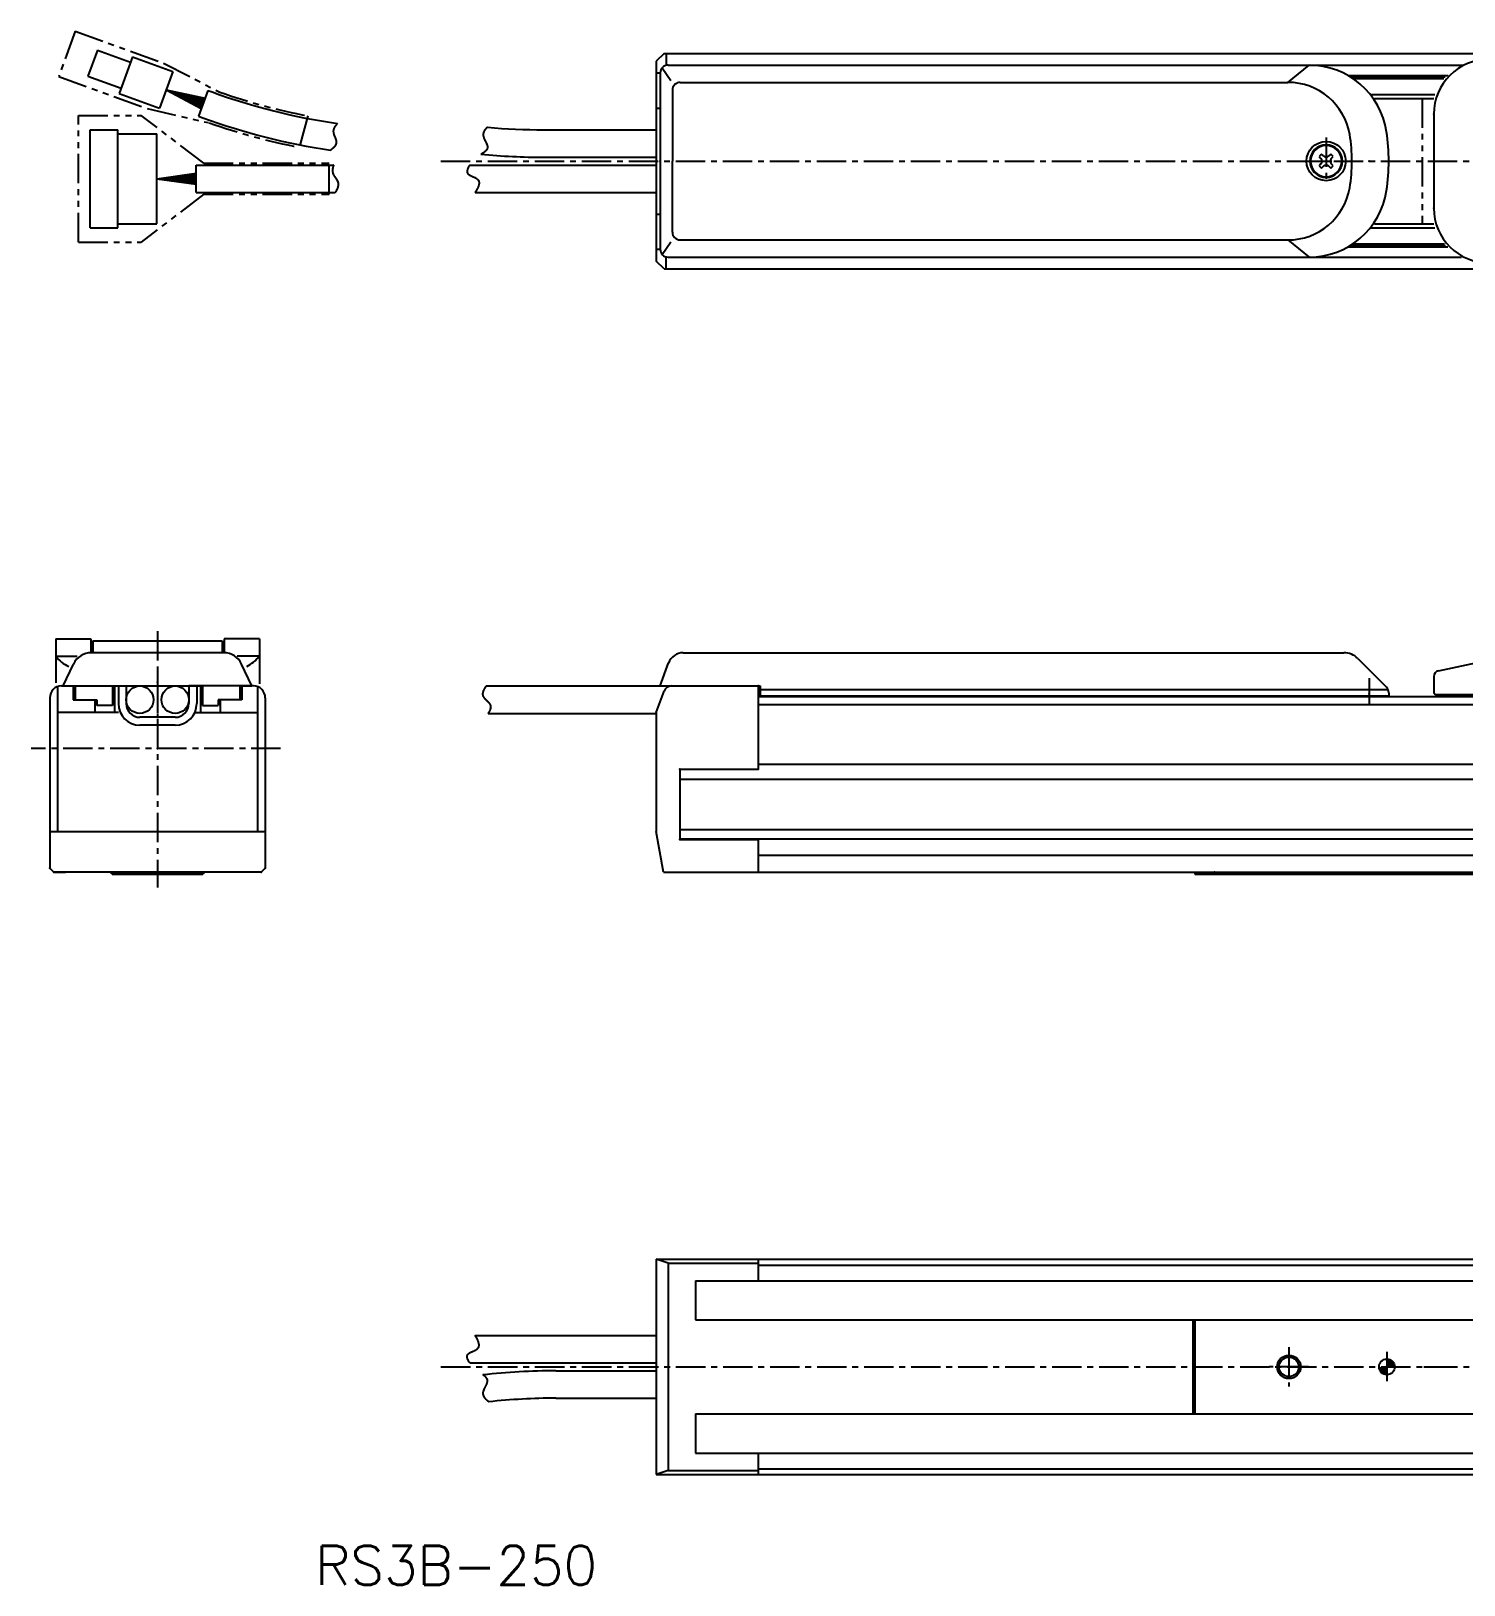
# Model space of a CAD drawing. Extents: x -761 to -40, y 98 to 495.
# Drawn here: x -760.6 to -394.8, y 98.3 to 495 of the extents above; entities that cross this region are included whole.
import ezdxf

# ---------------------------------------------------------------- set-up
doc = ezdxf.new("R2010")
doc.units = 0
for name, pattern in [('CENTER', [12, 7.5, -1.5, 1.5, -1.5]), ('CONTINOUS', [0]), ('PHANTOM', [15, 7.5, -1.5, 1.5, -1.5, 1.5, -1.5])]:
    doc.linetypes.add(name, pattern=pattern)
doc.layers.get('0').update_dxf_attribs({"linetype": 'CONTINUOUS'})
doc.layers.add('CENTER', color=1, linetype='CENTER')
doc.styles.get("Standard").update_dxf_attribs({"font": 'txt', "bigfont": 'EXTFONT'})

# ---------------------------------------------------------------- blocks, each defined once
blk = doc.blocks.new('*X9')
at = {"color": 0, "linetype": 'CONTINOUS'}
for p, q in [((-414.52, 155.57), (-414.16, 155.93)), ((-414.52, 155.13), (-413.81, 155.83)), ((-414.52, 154.68), (-413.51, 155.69)), ((-414.52, 154.23), (-413.25, 155.5)), ((-414.34, 153.96), (-413.02, 155.28)), ((-413.89, 153.96), (-412.83, 155.03)), ((-413.45, 153.96), (-412.67, 154.73)), ((-416.49, 153.6), (-416.13, 153.96)), ((-416.39, 153.25), (-415.68, 153.96)), ((-416.24, 152.95), (-415.23, 153.96)), ((-416.06, 152.69), (-414.79, 153.96)), ((-415.84, 152.46), (-414.52, 153.78)), ((-415.58, 152.27), (-414.52, 153.34)), ((-415.29, 152.12), (-414.52, 152.89)), ((-414.95, 152.01), (-414.52, 152.44)), ((-414.55, 151.96), (-414.52, 151.99)), ((-413, 153.96), (-412.57, 154.39)), ((-412.55, 153.96), (-412.52, 153.99))]:
    blk.add_line(p, q, dxfattribs=at)

msp = doc.modelspace()

# ---------------------------------------------------------------- linework, layer by layer
at = {"color": 3, "linetype": 'PHANTOM'}
for p, q in [((-749.37, 494.99), (-753.58, 483.41)), ((-749.37, 494.99), (-726.82, 486.78)), ((-726.82, 486.78), (-712.47, 479.43)), ((-753.58, 483.41), (-731.03, 475.21)), ((-405.52, 477.79), (-405.52, 445.79)), ((-748.52, 441.13), (-748.52, 473.45)), ((-748.52, 473.45), (-732.52, 473.45)), ((-716.52, 461.25), (-732.52, 473.45)), ((-731.03, 475.21), (-715.31, 471.61)), ((-689.99, 473.34), (-692.17, 465.31)), ((-716.52, 461.25), (-684.52, 461.25)), ((-684.52, 453.33), (-684.52, 461.25)), ((-716.52, 453.33), (-732.52, 441.13)), ((-716.52, 453.33), (-684.52, 453.33)), ((-748.52, 441.13), (-732.52, 441.13))]:
    msp.add_line(p, q, dxfattribs=at)
at = {"color": 7, "linetype": 'CONTINOUS'}
for p, q in [((-743.7, 490.1), (-746.1, 483.52)), ((-743.7, 490.1), (-735.25, 487.02)), ((-734.73, 488.43), (-738.15, 479.03)), ((-734.73, 488.43), (-724.4, 484.67)), ((-599.02, 489.29), (-601.02, 487.29)), ((-599.02, 489.29), (-578.02, 489.29)), ((-598.54, 489.29), (-598.54, 486.49)), ((-581.02, 489.29), (-58.02, 489.29)), ((-724.4, 484.67), (-727.82, 475.27)), ((-601.02, 487.29), (-601.02, 436.29)), ((-601.02, 484.29), (-600.06, 484.29)), ((-600.02, 484.29), (-600.02, 439.29)), ((-599.53, 485.59), (-597.29, 482.37)), ((-598.02, 486.29), (-434.36, 486.29)), ((-593.02, 486.29), (-395.16, 486.29)), ((-439.77, 481.9), (-434.36, 486.29)), ((-746.1, 483.52), (-737.64, 480.44)), ((-594.92, 481.9), (-439.77, 481.9)), ((-424.41, 483.69), (-398.84, 483.69)), ((-423.75, 483.29), (-399.62, 483.29)), ((-423.09, 482.88), (-399.96, 482.88)), ((-738.15, 479.03), (-727.82, 475.27)), ((-726.11, 479.97), (-716.35, 477.54)), ((-726.11, 479.97), (-716.71, 476.55)), ((-726.11, 479.97), (-716.47, 477.21)), ((-726.11, 479.97), (-716.59, 476.88)), ((-726.11, 479.97), (-716.23, 477.87)), ((-726.11, 479.97), (-717.19, 475.23)), ((-726.11, 479.97), (-716.83, 476.22)), ((-726.11, 479.97), (-717.07, 475.56)), ((-726.11, 479.97), (-716.95, 475.89)), ((-726.11, 479.97), (-716.71, 476.55)), ((-715.51, 479.84), (-717.91, 473.26)), ((-715.51, 479.84), (-714.41, 479.44)), ((-596.92, 479.9), (-596.92, 461.79)), ((-418.47, 478.79), (-402.3, 478.79)), ((-417.64, 477.79), (-402.52, 477.79)), ((-717.91, 473.26), (-716.81, 472.86)), ((-601.02, 475.29), (-600.16, 475.29)), ((-402.52, 473.79), (-402.52, 449.79)), ((-745.52, 469.79), (-738.52, 469.79)), ((-745.52, 444.79), (-745.52, 469.79)), ((-738.52, 444.79), (-738.52, 469.79)), ((-738.52, 468.79), (-728.52, 468.79)), ((-728.52, 445.79), (-728.52, 468.75)), ((-629.69, 469.79), (-601.02, 469.79)), ((-718.52, 460.79), (-683.4, 460.79)), ((-718.52, 453.79), (-718.52, 460.79)), ((-648.63, 460.79), (-601.02, 460.79)), ((-629.69, 462.79), (-601.02, 462.79)), ((-596.92, 443.67), (-596.92, 461.79)), ((-728.52, 457.29), (-718.52, 458.69)), ((-728.52, 457.29), (-718.52, 458.34)), ((-728.52, 457.29), (-718.52, 457.99)), ((-728.52, 457.29), (-718.52, 457.64)), ((-728.52, 457.29), (-718.52, 456.94)), ((-728.52, 457.29), (-718.52, 456.59)), ((-728.52, 457.29), (-718.52, 456.24)), ((-728.52, 457.29), (-718.52, 455.88)), ((-728.52, 457.29), (-718.52, 457.29)), ((-728.52, 457.29), (-718.52, 457.29)), ((-718.52, 453.79), (-682.98, 453.79)), ((-647.28, 453.79), (-601.02, 453.79)), ((-601.02, 448.29), (-600.16, 448.29)), ((-745.52, 444.79), (-738.52, 444.79)), ((-738.52, 445.79), (-728.52, 445.79)), ((-418.84, 444.79), (-402.3, 444.79)), ((-417.67, 445.79), (-402.52, 445.79)), ((-599.53, 437.98), (-597.29, 441.2)), ((-594.92, 441.67), (-439.77, 441.67)), ((-439.77, 441.67), (-434.36, 437.29)), ((-422.95, 440.69), (-399.84, 440.69)), ((-601.02, 439.29), (-600.06, 439.29)), ((-598.54, 434.29), (-598.54, 437.09)), ((-598.02, 437.29), (-434.36, 437.29)), ((-593.02, 437.29), (-395.5, 437.29)), ((-424.49, 439.88), (-398.95, 439.88)), ((-423.53, 440.29), (-399.51, 440.29)), ((-599.02, 434.29), (-601.02, 436.29)), ((-599.02, 434.29), (-578.02, 434.29)), ((-581.02, 434.29), (-58.02, 434.29)), ((-754.35, 339.79), (-754.35, 328.56)), ((-754.35, 339.79), (-745.35, 339.79)), ((-745.35, 339.79), (-745.35, 336.44)), ((-744.85, 339.33), (-744.85, 336.43)), ((-744.85, 339.33), (-711.85, 339.33)), ((-711.85, 339.33), (-711.85, 336.51)), ((-702.35, 339.79), (-711.35, 339.79)), ((-711.35, 339.79), (-711.35, 336.52)), ((-702.35, 339.79), (-702.35, 328.3)), ((-754.35, 335.37), (-748.88, 335.37)), ((-754.35, 335.37), (-754.35, 328.73)), ((-752.43, 327.79), (-749.81, 333.4)), ((-711.42, 336.29), (-745.28, 336.29)), ((-702.35, 335.37), (-708.06, 335.37)), ((-704.27, 327.79), (-706.89, 333.4)), ((-702.35, 335.37), (-702.35, 328.48)), ((-600.02, 327.79), (-597.88, 333.66)), ((-594.12, 336.29), (-425.49, 336.29)), ((-421.95, 334.82), (-414.6, 327.47)), ((-401.33, 331.69), (-384.02, 335.37)), ((-402.52, 330.22), (-402.52, 326.13)), ((-753.85, 327.62), (-753.85, 290.63)), ((-752.85, 327.79), (-736.35, 327.79)), ((-752.43, 327.79), (-749.35, 327.79)), ((-749.85, 327.79), (-749.85, 324.29)), ((-749.35, 327.79), (-749.35, 324.29)), ((-739.85, 327.79), (-739.85, 322.79)), ((-739.85, 327.79), (-716.85, 327.79)), ((-739.35, 327.79), (-739.35, 320.99)), ((-738.35, 327.79), (-738.35, 323.29)), ((-736.35, 327.79), (-736.35, 323.29)), ((-720.35, 327.79), (-720.35, 323.29)), ((-703.85, 327.79), (-720.35, 327.79)), ((-718.35, 327.79), (-718.35, 323.29)), ((-717.35, 327.79), (-717.35, 320.99)), ((-716.85, 327.79), (-716.85, 322.79)), ((-707.35, 327.79), (-707.35, 324.29)), ((-707.35, 327.79), (-704.27, 327.79)), ((-706.85, 327.79), (-706.85, 324.29)), ((-702.85, 327.62), (-702.85, 290.63)), ((-644.44, 327.79), (-595.95, 327.79)), ((-601.02, 320.99), (-599.02, 326.47)), ((-599.99, 327.79), (-574.52, 327.79)), ((-597.14, 327.79), (-575.02, 327.79)), ((-575.02, 327.79), (-575.02, 306.59)), ((-574.52, 327.79), (-574.52, 325.29)), ((-574.52, 326.89), (-414.2, 326.89)), ((-414.02, 326.06), (-414.02, 325.29)), ((-402.02, 325.63), (-384.02, 325.63)), ((-755.85, 324.79), (-755.85, 283.36)), ((-749.85, 324.29), (-744.35, 324.29)), ((-749.35, 324.29), (-743.85, 324.29)), ((-744.35, 324.29), (-744.35, 320.99)), ((-743.85, 324.29), (-743.85, 322.79)), ((-739.85, 322.79), (-743.85, 322.79)), ((-716.85, 322.79), (-712.85, 322.79)), ((-712.85, 324.29), (-712.85, 322.79)), ((-707.35, 324.29), (-712.85, 324.29)), ((-706.85, 324.29), (-712.35, 324.29)), ((-712.35, 324.29), (-712.35, 320.99)), ((-700.85, 324.79), (-700.85, 281.29)), ((-575.03, 325.09), (-58.02, 325.09)), ((-575.03, 323.09), (-69.02, 323.09)), ((-574.52, 325.29), (-414.02, 325.29)), ((-738.35, 320.99), (-753.85, 320.99)), ((-739.35, 320.99), (-744.35, 320.99)), ((-723.85, 319.79), (-732.85, 319.79)), ((-723.85, 317.79), (-732.85, 317.79)), ((-718.85, 320.99), (-712.85, 320.99)), ((-718.35, 320.99), (-702.85, 320.99)), ((-717.35, 320.99), (-712.35, 320.99)), ((-643.98, 320.79), (-601.02, 320.79)), ((-601.02, 320.99), (-601.02, 290.63)), ((-595.02, 306.59), (-595.02, 288.59)), ((-595.02, 306.59), (-575.02, 306.59)), ((-575.03, 307.79), (-69.02, 307.79)), ((-594.91, 303.96), (-48.52, 303.96)), ((-755.85, 290.63), (-700.85, 290.63)), ((-599.19, 280.29), (-601.02, 290.63)), ((-594.91, 291.12), (-48.52, 291.12)), ((-755.85, 288.59), (-755.85, 281.29)), ((-595.02, 288.59), (-575.02, 288.59)), ((-594.91, 288.79), (-48.52, 288.79)), ((-575.02, 288.59), (-575.02, 280.29)), ((-575.03, 284.62), (-69.02, 284.62)), ((-755.85, 281.29), (-754.85, 280.29)), ((-755.85, 281.29), (-754.85, 280.29)), ((-701.85, 280.29), (-754.85, 280.29)), ((-754.85, 280.29), (-751.85, 280.29)), ((-740.35, 280.29), (-716.35, 280.29)), ((-739.95, 279.79), (-740.35, 280.19)), ((-739.95, 279.79), (-716.75, 279.79)), ((-716.35, 280.19), (-716.75, 279.79)), ((-700.85, 281.29), (-701.85, 280.29)), ((-599.19, 280.29), (-575.02, 280.29)), ((-575.53, 280.29), (-69.02, 280.29)), ((-463.52, 280.29), (-463.52, 279.79)), ((-463.52, 279.79), (-277.93, 279.79)), ((-601.02, 181.46), (-601.02, 126.46)), ((-601.02, 181.46), (-45.02, 181.46)), ((-598.02, 180.46), (-601.02, 181.46)), ((-598.02, 180.46), (-598.02, 127.46)), ((-598.02, 180.46), (-575.03, 180.46)), ((-575.03, 181.46), (-575.03, 175.96)), ((-575.03, 179.96), (-69.02, 179.96)), ((-591.02, 175.96), (-591.02, 165.96)), ((-591.02, 175.96), (-49.52, 175.96)), ((-591.02, 165.96), (-49.52, 165.96)), ((-464.02, 165.96), (-464.02, 141.96)), ((-463.52, 165.96), (-463.52, 141.96)), ((-647.28, 161.96), (-601.02, 161.96)), ((-648.63, 154.96), (-601.02, 154.96)), ((-626.69, 152.96), (-601.02, 152.96)), ((-626.69, 145.96), (-601.02, 145.96)), ((-591.02, 141.96), (-49.52, 141.96)), ((-591.02, 141.96), (-591.02, 131.96)), ((-591.02, 131.96), (-49.52, 131.96)), ((-575.03, 131.96), (-575.03, 126.46)), ((-598.02, 127.46), (-601.02, 126.46)), ((-598.02, 127.46), (-575.03, 127.46)), ((-575.03, 127.96), (-69.02, 127.96)), ((-601.02, 126.46), (-45.02, 126.46))]:
    msp.add_line(p, q, dxfattribs=at)
at = {"color": 0, "linetype": 'CONTINUOUS'}
for p, q in [((-431.18, 463.6), (-431.83, 462.95)), ((-431.83, 462.95), (-431.33, 462.45)), ((-431.33, 461.12), (-431.83, 460.63)), ((-431.83, 460.63), (-431.18, 459.98)), ((-430.68, 463.1), (-431.18, 463.6)), ((-431.18, 459.98), (-430.68, 460.47)), ((-428.86, 463.6), (-429.35, 463.1)), ((-429.35, 460.47), (-428.86, 459.98)), ((-428.21, 462.95), (-428.86, 463.6)), ((-428.86, 459.98), (-428.21, 460.63)), ((-428.7, 462.45), (-428.21, 462.95)), ((-428.21, 460.63), (-428.7, 461.12))]:
    msp.add_line(p, q, dxfattribs=at)
at = {"color": 7, "linetype": 'CENTER'}
msp.add_line((-414.52, 157.83), (-414.52, 150.27), dxfattribs=at)
at = {"color": 7}
for points in [[(-682.41, 471.41, 0), (-682.44, 471.38, 0), (-682.47, 471.35, 0), (-682.49, 471.32, 0), (-682.52, 471.29, 0), (-682.55, 471.26, 0), (-682.58, 471.23, 0), (-682.61, 471.2, 0), (-682.63, 471.17, 0), (-682.66, 471.14, 0), (-682.69, 471.1, 0), (-682.71, 471.07, 0), (-682.74, 471.04, 0), (-682.77, 471.01, 0), (-682.79, 470.97, 0), (-682.82, 470.94, 0), (-682.85, 470.91, 0), (-682.87, 470.87, 0), (-682.9, 470.84, 0), (-682.92, 470.81, 0), (-682.95, 470.77, 0), (-682.97, 470.74, 0), (-683, 470.7, 0), (-683.02, 470.67, 0), (-683.04, 470.63, 0), (-683.07, 470.6, 0), (-683.09, 470.56, 0), (-683.11, 470.52, 0), (-683.13, 470.49, 0), (-683.15, 470.45, 0), (-683.17, 470.42, 0), (-683.19, 470.38, 0), (-683.21, 470.34, 0), (-683.23, 470.31, 0), (-683.25, 470.27, 0), (-683.27, 470.23, 0), (-683.28, 470.19, 0), (-683.3, 470.16, 0), (-683.32, 470.12, 0), (-683.33, 470.08, 0), (-683.35, 470.04, 0), (-683.36, 470, 0), (-683.37, 469.97, 0), (-683.38, 469.93, 0), (-683.4, 469.89, 0), (-683.41, 469.85, 0), (-683.42, 469.81, 0), (-683.43, 469.77, 0), (-683.44, 469.74, 0), (-683.44, 469.7, 0), (-683.45, 469.66, 0), (-683.46, 469.62, 0), (-683.46, 469.58, 0), (-683.47, 469.54, 0), (-683.47, 469.5, 0), (-683.47, 469.46, 0), (-683.47, 469.42, 0), (-683.47, 469.38, 0), (-683.47, 469.35, 0), (-683.47, 469.31, 0), (-683.47, 469.27, 0), (-683.47, 469.23, 0), (-683.46, 469.19, 0), (-683.46, 469.15, 0), (-683.45, 469.11, 0), (-683.45, 469.07, 0), (-683.44, 469.03, 0), (-683.43, 468.99, 0), (-683.42, 468.95, 0), (-683.41, 468.91, 0), (-683.4, 468.87, 0), (-683.39, 468.83, 0), (-683.38, 468.79, 0), (-683.37, 468.75, 0), (-683.36, 468.71, 0), (-683.35, 468.67, 0), (-683.34, 468.64, 0), (-683.32, 468.6, 0), (-683.31, 468.56, 0), (-683.3, 468.52, 0), (-683.28, 468.48, 0), (-683.27, 468.44, 0), (-683.25, 468.4, 0), (-683.24, 468.36, 0), (-683.22, 468.32, 0), (-683.21, 468.28, 0), (-683.19, 468.24, 0), (-683.17, 468.2, 0), (-683.16, 468.16, 0), (-683.14, 468.12, 0), (-683.13, 468.08, 0), (-683.11, 468.04, 0), (-683.09, 468, 0), (-683.08, 467.96, 0), (-683.06, 467.92, 0), (-683.04, 467.88, 0), (-683.03, 467.85, 0), (-683.01, 467.81, 0), (-683, 467.77, 0), (-682.98, 467.73, 0), (-682.97, 467.69, 0), (-682.95, 467.65, 0), (-682.93, 467.61, 0), (-682.92, 467.57, 0), (-682.9, 467.53, 0), (-682.89, 467.49, 0), (-682.88, 467.45, 0), (-682.86, 467.41, 0), (-682.85, 467.38, 0), (-682.84, 467.34, 0), (-682.83, 467.3, 0), (-682.81, 467.26, 0), (-682.8, 467.22, 0), (-682.79, 467.18, 0), (-682.78, 467.14, 0), (-682.77, 467.1, 0), (-682.76, 467.06, 0), (-682.75, 467.03, 0), (-682.74, 466.99, 0), (-682.74, 466.95, 0), (-682.73, 466.91, 0), (-682.73, 466.87, 0), (-682.72, 466.83, 0), (-682.72, 466.8, 0), (-682.71, 466.76, 0), (-682.71, 466.72, 0), (-682.71, 466.68, 0), (-682.71, 466.64, 0), (-682.71, 466.61, 0), (-682.71, 466.57, 0), (-682.71, 466.53, 0), (-682.71, 466.49, 0), (-682.72, 466.46, 0), (-682.72, 466.42, 0), (-682.73, 466.38, 0), (-682.74, 466.35, 0), (-682.74, 466.31, 0), (-682.75, 466.27, 0), (-682.76, 466.23, 0), (-682.77, 466.2, 0), (-682.79, 466.16, 0), (-682.8, 466.12, 0), (-682.81, 466.09, 0), (-682.83, 466.05, 0), (-682.84, 466.01, 0), (-682.86, 465.98, 0), (-682.88, 465.94, 0), (-682.89, 465.91, 0), (-682.91, 465.87, 0), (-682.93, 465.84, 0), (-682.95, 465.8, 0), (-682.97, 465.77, 0), (-683, 465.73, 0), (-683.02, 465.7, 0), (-683.04, 465.66, 0), (-683.07, 465.63, 0), (-683.09, 465.6, 0), (-683.11, 465.56, 0), (-683.14, 465.53, 0), (-683.17, 465.49, 0), (-683.19, 465.46, 0), (-683.22, 465.43, 0), (-683.25, 465.4, 0), (-683.27, 465.36, 0), (-683.3, 465.33, 0), (-683.33, 465.3, 0), (-683.36, 465.27, 0), (-683.39, 465.24, 0), (-683.42, 465.21, 0), (-683.45, 465.18, 0), (-683.48, 465.15, 0), (-683.51, 465.12, 0), (-683.55, 465.09, 0), (-683.58, 465.06, 0), (-683.61, 465.03, 0), (-683.64, 465, 0), (-683.68, 464.97, 0), (-683.71, 464.94, 0), (-683.74, 464.92, 0), (-683.77, 464.89, 0), (-683.81, 464.86, 0), (-683.84, 464.84, 0), (-683.87, 464.81, 0), (-683.91, 464.78, 0), (-683.94, 464.76, 0), (-683.98, 464.73, 0), (-684.01, 464.71, 0), (-684.04, 464.68, 0), (-684.08, 464.66, 0), (-684.11, 464.64, 0), (-684.14, 464.62, 0), (-684.18, 464.59, 0)], [(-644.14, 470.44, 0), (-644.17, 470.41, 0), (-644.2, 470.39, 0), (-644.23, 470.36, 0), (-644.27, 470.33, 0), (-644.3, 470.3, 0), (-644.33, 470.27, 0), (-644.36, 470.24, 0), (-644.39, 470.21, 0), (-644.42, 470.18, 0), (-644.45, 470.15, 0), (-644.48, 470.12, 0), (-644.51, 470.08, 0), (-644.54, 470.05, 0), (-644.57, 470.02, 0), (-644.6, 469.98, 0), (-644.63, 469.95, 0), (-644.66, 469.92, 0), (-644.68, 469.88, 0), (-644.71, 469.85, 0), (-644.74, 469.81, 0), (-644.76, 469.77, 0), (-644.79, 469.74, 0), (-644.81, 469.7, 0), (-644.84, 469.66, 0), (-644.86, 469.63, 0), (-644.89, 469.59, 0), (-644.91, 469.55, 0), (-644.93, 469.51, 0), (-644.95, 469.47, 0), (-644.97, 469.44, 0), (-644.99, 469.4, 0), (-645.01, 469.36, 0), (-645.03, 469.32, 0), (-645.05, 469.28, 0), (-645.06, 469.24, 0), (-645.08, 469.2, 0), (-645.1, 469.16, 0), (-645.11, 469.12, 0), (-645.12, 469.08, 0), (-645.14, 469.04, 0), (-645.15, 469, 0), (-645.16, 468.96, 0), (-645.17, 468.92, 0), (-645.18, 468.87, 0), (-645.19, 468.83, 0), (-645.2, 468.79, 0), (-645.2, 468.75, 0), (-645.21, 468.71, 0), (-645.21, 468.67, 0), (-645.21, 468.62, 0), (-645.22, 468.58, 0), (-645.22, 468.54, 0), (-645.22, 468.5, 0), (-645.22, 468.46, 0), (-645.21, 468.42, 0), (-645.21, 468.37, 0), (-645.21, 468.33, 0), (-645.2, 468.29, 0), (-645.19, 468.25, 0), (-645.19, 468.21, 0), (-645.18, 468.16, 0), (-645.17, 468.12, 0), (-645.16, 468.08, 0), (-645.15, 468.04, 0), (-645.14, 468, 0), (-645.13, 467.95, 0), (-645.11, 467.91, 0), (-645.1, 467.87, 0), (-645.09, 467.83, 0), (-645.07, 467.79, 0), (-645.06, 467.74, 0), (-645.04, 467.7, 0), (-645.03, 467.66, 0), (-645.01, 467.62, 0), (-644.99, 467.58, 0), (-644.97, 467.53, 0), (-644.96, 467.49, 0), (-644.94, 467.45, 0), (-644.92, 467.41, 0), (-644.9, 467.37, 0), (-644.88, 467.32, 0), (-644.86, 467.28, 0), (-644.84, 467.24, 0), (-644.82, 467.2, 0), (-644.8, 467.16, 0), (-644.78, 467.12, 0), (-644.76, 467.07, 0), (-644.74, 467.03, 0), (-644.72, 466.99, 0), (-644.7, 466.95, 0), (-644.67, 466.91, 0), (-644.65, 466.87, 0), (-644.63, 466.83, 0), (-644.61, 466.79, 0), (-644.59, 466.75, 0), (-644.57, 466.7, 0), (-644.55, 466.66, 0), (-644.53, 466.62, 0), (-644.51, 466.58, 0), (-644.49, 466.54, 0), (-644.47, 466.5, 0), (-644.45, 466.46, 0), (-644.43, 466.42, 0), (-644.41, 466.38, 0), (-644.39, 466.34, 0), (-644.37, 466.3, 0), (-644.35, 466.26, 0), (-644.34, 466.22, 0), (-644.32, 466.18, 0), (-644.3, 466.14, 0), (-644.28, 466.1, 0), (-644.27, 466.06, 0), (-644.25, 466.02, 0), (-644.24, 465.98, 0), (-644.23, 465.94, 0), (-644.21, 465.9, 0), (-644.2, 465.86, 0), (-644.19, 465.82, 0), (-644.18, 465.79, 0), (-644.17, 465.75, 0), (-644.16, 465.71, 0), (-644.15, 465.67, 0), (-644.14, 465.63, 0), (-644.14, 465.59, 0), (-644.13, 465.55, 0), (-644.12, 465.52, 0), (-644.12, 465.48, 0), (-644.12, 465.44, 0), (-644.12, 465.4, 0), (-644.12, 465.37, 0), (-644.12, 465.33, 0), (-644.12, 465.29, 0), (-644.12, 465.25, 0), (-644.12, 465.22, 0), (-644.13, 465.18, 0), (-644.13, 465.14, 0), (-644.14, 465.11, 0), (-644.15, 465.07, 0), (-644.16, 465.04, 0), (-644.17, 465, 0), (-644.18, 464.96, 0), (-644.2, 464.93, 0), (-644.21, 464.89, 0), (-644.23, 464.86, 0), (-644.24, 464.82, 0), (-644.26, 464.79, 0), (-644.28, 464.75, 0), (-644.3, 464.72, 0), (-644.32, 464.69, 0), (-644.35, 464.65, 0), (-644.37, 464.62, 0), (-644.39, 464.58, 0), (-644.42, 464.55, 0), (-644.44, 464.52, 0), (-644.47, 464.49, 0), (-644.5, 464.45, 0), (-644.53, 464.42, 0), (-644.56, 464.39, 0), (-644.59, 464.36, 0), (-644.62, 464.33, 0), (-644.65, 464.3, 0), (-644.68, 464.27, 0), (-644.72, 464.24, 0), (-644.75, 464.21, 0), (-644.78, 464.18, 0), (-644.82, 464.15, 0), (-644.86, 464.12, 0), (-644.89, 464.09, 0), (-644.93, 464.06, 0), (-644.96, 464.04, 0), (-645, 464.01, 0), (-645.04, 463.98, 0), (-645.08, 463.96, 0), (-645.11, 463.93, 0), (-645.15, 463.91, 0), (-645.19, 463.88, 0), (-645.23, 463.86, 0), (-645.27, 463.83, 0), (-645.31, 463.81, 0), (-645.35, 463.79, 0), (-645.39, 463.76, 0), (-645.42, 463.74, 0), (-645.46, 463.72, 0), (-645.5, 463.7, 0), (-645.54, 463.68, 0), (-645.58, 463.66, 0), (-645.62, 463.64, 0), (-645.66, 463.62, 0), (-645.7, 463.6, 0), (-645.74, 463.58, 0), (-645.78, 463.56, 0)], [(-683.38, 460.79, 0), (-683.39, 460.75, 0), (-683.41, 460.71, 0), (-683.42, 460.68, 0), (-683.44, 460.64, 0), (-683.45, 460.6, 0), (-683.46, 460.57, 0), (-683.48, 460.53, 0), (-683.49, 460.49, 0), (-683.5, 460.45, 0), (-683.51, 460.41, 0), (-683.52, 460.38, 0), (-683.54, 460.34, 0), (-683.55, 460.3, 0), (-683.56, 460.26, 0), (-683.57, 460.22, 0), (-683.58, 460.18, 0), (-683.59, 460.14, 0), (-683.6, 460.1, 0), (-683.61, 460.06, 0), (-683.61, 460.02, 0), (-683.62, 459.98, 0), (-683.63, 459.94, 0), (-683.64, 459.91, 0), (-683.64, 459.87, 0), (-683.65, 459.83, 0), (-683.66, 459.79, 0), (-683.66, 459.75, 0), (-683.67, 459.71, 0), (-683.67, 459.67, 0), (-683.67, 459.63, 0), (-683.68, 459.59, 0), (-683.68, 459.55, 0), (-683.68, 459.51, 0), (-683.68, 459.47, 0), (-683.69, 459.43, 0), (-683.69, 459.39, 0), (-683.69, 459.35, 0), (-683.69, 459.31, 0), (-683.68, 459.27, 0), (-683.68, 459.23, 0), (-683.68, 459.19, 0), (-683.68, 459.16, 0), (-683.67, 459.12, 0), (-683.67, 459.08, 0), (-683.66, 459.04, 0), (-683.66, 459, 0), (-683.65, 458.96, 0), (-683.64, 458.93, 0), (-683.63, 458.89, 0), (-683.63, 458.85, 0), (-683.62, 458.81, 0), (-683.61, 458.78, 0), (-683.6, 458.74, 0), (-683.58, 458.7, 0), (-683.57, 458.67, 0), (-683.56, 458.63, 0), (-683.54, 458.6, 0), (-683.53, 458.56, 0), (-683.51, 458.52, 0), (-683.5, 458.49, 0), (-683.48, 458.45, 0), (-683.47, 458.42, 0), (-683.45, 458.38, 0), (-683.43, 458.35, 0), (-683.41, 458.31, 0), (-683.39, 458.28, 0), (-683.38, 458.24, 0), (-683.36, 458.21, 0), (-683.34, 458.17, 0), (-683.32, 458.14, 0), (-683.3, 458.11, 0), (-683.28, 458.07, 0), (-683.25, 458.04, 0), (-683.23, 458, 0), (-683.21, 457.97, 0), (-683.19, 457.94, 0), (-683.17, 457.9, 0), (-683.15, 457.87, 0), (-683.12, 457.83, 0), (-683.1, 457.8, 0), (-683.08, 457.77, 0), (-683.06, 457.74, 0), (-683.03, 457.7, 0), (-683.01, 457.67, 0), (-682.99, 457.63, 0), (-682.96, 457.6, 0), (-682.94, 457.57, 0), (-682.92, 457.54, 0), (-682.89, 457.5, 0), (-682.87, 457.47, 0), (-682.85, 457.44, 0), (-682.83, 457.4, 0), (-682.8, 457.37, 0), (-682.78, 457.34, 0), (-682.76, 457.3, 0), (-682.74, 457.27, 0), (-682.72, 457.24, 0), (-682.69, 457.2, 0), (-682.67, 457.17, 0), (-682.65, 457.14, 0), (-682.63, 457.1, 0), (-682.61, 457.07, 0), (-682.59, 457.04, 0), (-682.57, 457, 0), (-682.55, 456.97, 0), (-682.53, 456.93, 0), (-682.51, 456.9, 0), (-682.49, 456.86, 0), (-682.47, 456.83, 0), (-682.46, 456.8, 0), (-682.44, 456.76, 0), (-682.42, 456.73, 0), (-682.41, 456.69, 0), (-682.39, 456.66, 0), (-682.38, 456.62, 0), (-682.36, 456.59, 0), (-682.35, 456.55, 0), (-682.34, 456.52, 0), (-682.32, 456.48, 0), (-682.31, 456.44, 0), (-682.3, 456.41, 0), (-682.29, 456.37, 0), (-682.28, 456.34, 0), (-682.27, 456.3, 0), (-682.27, 456.26, 0), (-682.26, 456.23, 0), (-682.25, 456.19, 0), (-682.25, 456.15, 0), (-682.24, 456.11, 0), (-682.24, 456.08, 0), (-682.23, 456.04, 0), (-682.23, 456, 0), (-682.23, 455.96, 0), (-682.23, 455.92, 0), (-682.23, 455.89, 0), (-682.23, 455.85, 0), (-682.23, 455.81, 0), (-682.23, 455.77, 0), (-682.23, 455.73, 0), (-682.24, 455.69, 0), (-682.24, 455.65, 0), (-682.24, 455.62, 0), (-682.25, 455.58, 0), (-682.25, 455.54, 0), (-682.26, 455.5, 0), (-682.27, 455.46, 0), (-682.27, 455.42, 0), (-682.28, 455.38, 0), (-682.29, 455.34, 0), (-682.3, 455.3, 0), (-682.31, 455.26, 0), (-682.32, 455.22, 0), (-682.33, 455.18, 0), (-682.34, 455.14, 0), (-682.35, 455.11, 0), (-682.36, 455.07, 0), (-682.37, 455.03, 0), (-682.38, 454.99, 0), (-682.4, 454.95, 0), (-682.41, 454.91, 0), (-682.42, 454.87, 0), (-682.44, 454.83, 0), (-682.45, 454.8, 0), (-682.47, 454.76, 0), (-682.49, 454.72, 0), (-682.5, 454.68, 0), (-682.52, 454.64, 0), (-682.53, 454.6, 0), (-682.55, 454.57, 0), (-682.57, 454.53, 0), (-682.59, 454.49, 0), (-682.6, 454.45, 0), (-682.62, 454.42, 0), (-682.64, 454.38, 0), (-682.66, 454.34, 0), (-682.68, 454.31, 0), (-682.7, 454.27, 0), (-682.72, 454.23, 0), (-682.73, 454.2, 0), (-682.75, 454.16, 0), (-682.77, 454.13, 0), (-682.79, 454.09, 0), (-682.82, 454.06, 0), (-682.84, 454.02, 0), (-682.86, 453.99, 0), (-682.88, 453.95, 0), (-682.9, 453.92, 0), (-682.92, 453.89, 0), (-682.94, 453.85, 0), (-682.96, 453.82, 0), (-682.99, 453.79, 0)], [(-648.63, 460.79, 0), (-648.66, 460.75, 0), (-648.69, 460.71, 0), (-648.72, 460.67, 0), (-648.74, 460.63, 0), (-648.77, 460.59, 0), (-648.79, 460.55, 0), (-648.82, 460.51, 0), (-648.85, 460.47, 0), (-648.87, 460.43, 0), (-648.9, 460.38, 0), (-648.92, 460.34, 0), (-648.95, 460.29, 0), (-648.97, 460.25, 0), (-649, 460.21, 0), (-649.02, 460.16, 0), (-649.04, 460.12, 0), (-649.06, 460.07, 0), (-649.08, 460.02, 0), (-649.11, 459.98, 0), (-649.12, 459.93, 0), (-649.14, 459.89, 0), (-649.16, 459.84, 0), (-649.18, 459.79, 0), (-649.2, 459.75, 0), (-649.21, 459.7, 0), (-649.23, 459.65, 0), (-649.24, 459.61, 0), (-649.25, 459.56, 0), (-649.26, 459.52, 0), (-649.27, 459.47, 0), (-649.28, 459.43, 0), (-649.29, 459.38, 0), (-649.3, 459.34, 0), (-649.3, 459.29, 0), (-649.31, 459.25, 0), (-649.31, 459.21, 0), (-649.31, 459.16, 0), (-649.31, 459.12, 0), (-649.31, 459.08, 0), (-649.31, 459.04, 0), (-649.3, 459, 0), (-649.29, 458.96, 0), (-649.29, 458.92, 0), (-649.28, 458.88, 0), (-649.26, 458.85, 0), (-649.25, 458.81, 0), (-649.24, 458.77, 0), (-649.22, 458.74, 0), (-649.2, 458.7, 0), (-649.18, 458.67, 0), (-649.16, 458.64, 0), (-649.14, 458.61, 0), (-649.11, 458.58, 0), (-649.09, 458.55, 0), (-649.06, 458.52, 0), (-649.03, 458.49, 0), (-649, 458.46, 0), (-648.97, 458.43, 0), (-648.94, 458.4, 0), (-648.9, 458.38, 0), (-648.87, 458.35, 0), (-648.83, 458.32, 0), (-648.8, 458.3, 0), (-648.76, 458.27, 0), (-648.72, 458.25, 0), (-648.68, 458.22, 0), (-648.64, 458.2, 0), (-648.6, 458.17, 0), (-648.56, 458.15, 0), (-648.51, 458.13, 0), (-648.47, 458.11, 0), (-648.43, 458.08, 0), (-648.38, 458.06, 0), (-648.34, 458.04, 0), (-648.29, 458.02, 0), (-648.25, 458, 0), (-648.2, 457.97, 0), (-648.15, 457.95, 0), (-648.11, 457.93, 0), (-648.06, 457.91, 0), (-648.01, 457.89, 0), (-647.97, 457.87, 0), (-647.92, 457.85, 0), (-647.87, 457.83, 0), (-647.82, 457.81, 0), (-647.77, 457.79, 0), (-647.73, 457.76, 0), (-647.68, 457.74, 0), (-647.63, 457.72, 0), (-647.58, 457.7, 0), (-647.53, 457.68, 0), (-647.49, 457.66, 0), (-647.44, 457.64, 0), (-647.39, 457.62, 0), (-647.35, 457.59, 0), (-647.3, 457.57, 0), (-647.26, 457.55, 0), (-647.21, 457.53, 0), (-647.17, 457.5, 0), (-647.12, 457.48, 0), (-647.08, 457.46, 0), (-647.04, 457.43, 0), (-647, 457.41, 0), (-646.96, 457.38, 0), (-646.92, 457.36, 0), (-646.88, 457.33, 0), (-646.84, 457.31, 0), (-646.8, 457.28, 0), (-646.77, 457.25, 0), (-646.73, 457.22, 0), (-646.7, 457.2, 0), (-646.66, 457.17, 0), (-646.63, 457.14, 0), (-646.6, 457.11, 0), (-646.57, 457.08, 0), (-646.54, 457.05, 0), (-646.51, 457.01, 0), (-646.49, 456.98, 0), (-646.47, 456.95, 0), (-646.44, 456.92, 0), (-646.42, 456.88, 0), (-646.4, 456.85, 0), (-646.38, 456.81, 0), (-646.37, 456.77, 0), (-646.35, 456.73, 0), (-646.34, 456.7, 0), (-646.33, 456.66, 0), (-646.31, 456.62, 0), (-646.3, 456.58, 0), (-646.29, 456.54, 0), (-646.29, 456.5, 0), (-646.28, 456.45, 0), (-646.27, 456.41, 0), (-646.27, 456.37, 0), (-646.27, 456.33, 0), (-646.27, 456.28, 0), (-646.27, 456.24, 0), (-646.27, 456.19, 0), (-646.27, 456.15, 0), (-646.27, 456.11, 0), (-646.28, 456.06, 0), (-646.28, 456.01, 0), (-646.29, 455.97, 0), (-646.29, 455.92, 0), (-646.3, 455.87, 0), (-646.31, 455.83, 0), (-646.32, 455.78, 0), (-646.33, 455.73, 0), (-646.34, 455.69, 0), (-646.35, 455.64, 0), (-646.37, 455.59, 0), (-646.38, 455.54, 0), (-646.39, 455.49, 0), (-646.41, 455.45, 0), (-646.42, 455.4, 0), (-646.44, 455.35, 0), (-646.46, 455.3, 0), (-646.48, 455.25, 0), (-646.49, 455.21, 0), (-646.51, 455.16, 0), (-646.53, 455.11, 0), (-646.55, 455.06, 0), (-646.57, 455.01, 0), (-646.6, 454.96, 0), (-646.62, 454.92, 0), (-646.64, 454.87, 0), (-646.66, 454.82, 0), (-646.68, 454.77, 0), (-646.71, 454.73, 0), (-646.73, 454.68, 0), (-646.76, 454.63, 0), (-646.78, 454.59, 0), (-646.81, 454.54, 0), (-646.83, 454.5, 0), (-646.86, 454.45, 0), (-646.88, 454.41, 0), (-646.91, 454.36, 0), (-646.93, 454.32, 0), (-646.96, 454.27, 0), (-646.99, 454.23, 0), (-647.01, 454.19, 0), (-647.04, 454.14, 0), (-647.07, 454.1, 0), (-647.09, 454.06, 0), (-647.12, 454.02, 0), (-647.15, 453.98, 0), (-647.17, 453.94, 0), (-647.2, 453.9, 0), (-647.23, 453.86, 0), (-647.25, 453.82, 0), (-647.28, 453.79, 0)], [(-644.44, 327.79, 0), (-644.46, 327.75, 0), (-644.49, 327.72, 0), (-644.52, 327.69, 0), (-644.54, 327.65, 0), (-644.57, 327.62, 0), (-644.59, 327.58, 0), (-644.62, 327.55, 0), (-644.64, 327.51, 0), (-644.67, 327.48, 0), (-644.69, 327.44, 0), (-644.72, 327.4, 0), (-644.74, 327.37, 0), (-644.77, 327.33, 0), (-644.79, 327.29, 0), (-644.82, 327.25, 0), (-644.84, 327.21, 0), (-644.86, 327.18, 0), (-644.89, 327.14, 0), (-644.91, 327.1, 0), (-644.93, 327.06, 0), (-644.96, 327.02, 0), (-644.98, 326.98, 0), (-645, 326.94, 0), (-645.02, 326.9, 0), (-645.04, 326.86, 0), (-645.06, 326.82, 0), (-645.08, 326.78, 0), (-645.1, 326.74, 0), (-645.12, 326.7, 0), (-645.14, 326.66, 0), (-645.15, 326.62, 0), (-645.17, 326.57, 0), (-645.19, 326.53, 0), (-645.2, 326.49, 0), (-645.22, 326.45, 0), (-645.23, 326.41, 0), (-645.25, 326.37, 0), (-645.26, 326.33, 0), (-645.27, 326.29, 0), (-645.28, 326.25, 0), (-645.29, 326.2, 0), (-645.3, 326.16, 0), (-645.31, 326.12, 0), (-645.32, 326.08, 0), (-645.33, 326.04, 0), (-645.34, 326, 0), (-645.34, 325.96, 0), (-645.35, 325.92, 0), (-645.35, 325.88, 0), (-645.35, 325.84, 0), (-645.36, 325.8, 0), (-645.36, 325.76, 0), (-645.36, 325.72, 0), (-645.36, 325.68, 0), (-645.36, 325.64, 0), (-645.35, 325.6, 0), (-645.35, 325.56, 0), (-645.34, 325.53, 0), (-645.34, 325.49, 0), (-645.33, 325.45, 0), (-645.32, 325.41, 0), (-645.31, 325.38, 0), (-645.3, 325.34, 0), (-645.29, 325.3, 0), (-645.28, 325.27, 0), (-645.26, 325.23, 0), (-645.25, 325.2, 0), (-645.23, 325.16, 0), (-645.22, 325.12, 0), (-645.2, 325.09, 0), (-645.18, 325.06, 0), (-645.16, 325.02, 0), (-645.14, 324.99, 0), (-645.11, 324.95, 0), (-645.09, 324.92, 0), (-645.07, 324.89, 0), (-645.05, 324.85, 0), (-645.02, 324.82, 0), (-645, 324.79, 0), (-644.97, 324.75, 0), (-644.94, 324.72, 0), (-644.92, 324.69, 0), (-644.89, 324.66, 0), (-644.86, 324.63, 0), (-644.83, 324.59, 0), (-644.8, 324.56, 0), (-644.77, 324.53, 0), (-644.74, 324.5, 0), (-644.71, 324.47, 0), (-644.68, 324.44, 0), (-644.65, 324.4, 0), (-644.62, 324.37, 0), (-644.59, 324.34, 0), (-644.55, 324.31, 0), (-644.52, 324.28, 0), (-644.49, 324.25, 0), (-644.46, 324.22, 0), (-644.42, 324.19, 0), (-644.39, 324.16, 0), (-644.36, 324.13, 0), (-644.33, 324.1, 0), (-644.29, 324.06, 0), (-644.26, 324.03, 0), (-644.23, 324, 0), (-644.2, 323.97, 0), (-644.16, 323.94, 0), (-644.13, 323.91, 0), (-644.1, 323.88, 0), (-644.07, 323.85, 0), (-644.03, 323.82, 0), (-644, 323.78, 0), (-643.97, 323.75, 0), (-643.94, 323.72, 0), (-643.91, 323.69, 0), (-643.88, 323.66, 0), (-643.85, 323.63, 0), (-643.82, 323.59, 0), (-643.79, 323.56, 0), (-643.77, 323.53, 0), (-643.74, 323.5, 0), (-643.71, 323.46, 0), (-643.69, 323.43, 0), (-643.66, 323.4, 0), (-643.63, 323.36, 0), (-643.61, 323.33, 0), (-643.59, 323.3, 0), (-643.56, 323.26, 0), (-643.54, 323.23, 0), (-643.52, 323.19, 0), (-643.5, 323.16, 0), (-643.48, 323.12, 0), (-643.46, 323.09, 0), (-643.45, 323.05, 0), (-643.43, 323.02, 0), (-643.41, 322.98, 0), (-643.4, 322.95, 0), (-643.38, 322.91, 0), (-643.37, 322.87, 0), (-643.36, 322.83, 0), (-643.35, 322.8, 0), (-643.34, 322.76, 0), (-643.33, 322.72, 0), (-643.33, 322.68, 0), (-643.32, 322.64, 0), (-643.32, 322.6, 0), (-643.31, 322.56, 0), (-643.31, 322.52, 0), (-643.31, 322.49, 0), (-643.31, 322.44, 0), (-643.31, 322.4, 0), (-643.31, 322.36, 0), (-643.32, 322.32, 0), (-643.32, 322.28, 0), (-643.33, 322.24, 0), (-643.33, 322.2, 0), (-643.34, 322.16, 0), (-643.35, 322.12, 0), (-643.36, 322.07, 0), (-643.36, 322.03, 0), (-643.37, 321.99, 0), (-643.39, 321.95, 0), (-643.4, 321.91, 0), (-643.41, 321.87, 0), (-643.42, 321.82, 0), (-643.44, 321.78, 0), (-643.45, 321.74, 0), (-643.47, 321.7, 0), (-643.48, 321.66, 0), (-643.5, 321.62, 0), (-643.52, 321.58, 0), (-643.54, 321.54, 0), (-643.55, 321.5, 0), (-643.57, 321.46, 0), (-643.59, 321.42, 0), (-643.61, 321.38, 0), (-643.63, 321.34, 0), (-643.65, 321.3, 0), (-643.67, 321.26, 0), (-643.7, 321.22, 0), (-643.72, 321.18, 0), (-643.74, 321.14, 0), (-643.76, 321.11, 0), (-643.79, 321.07, 0), (-643.81, 321.03, 0), (-643.83, 321, 0), (-643.86, 320.96, 0), (-643.88, 320.92, 0), (-643.9, 320.89, 0), (-643.93, 320.86, 0), (-643.95, 320.82, 0), (-643.98, 320.79, 0)], [(-648.63, 154.96, 0), (-648.66, 155, 0), (-648.69, 155.04, 0), (-648.72, 155.08, 0), (-648.74, 155.12, 0), (-648.77, 155.16, 0), (-648.79, 155.2, 0), (-648.82, 155.24, 0), (-648.85, 155.28, 0), (-648.87, 155.32, 0), (-648.9, 155.37, 0), (-648.92, 155.41, 0), (-648.95, 155.45, 0), (-648.97, 155.5, 0), (-649, 155.54, 0), (-649.02, 155.59, 0), (-649.04, 155.63, 0), (-649.06, 155.68, 0), (-649.08, 155.73, 0), (-649.11, 155.77, 0), (-649.12, 155.82, 0), (-649.14, 155.86, 0), (-649.16, 155.91, 0), (-649.18, 155.96, 0), (-649.2, 156, 0), (-649.21, 156.05, 0), (-649.23, 156.09, 0), (-649.24, 156.14, 0), (-649.25, 156.19, 0), (-649.26, 156.23, 0), (-649.27, 156.28, 0), (-649.28, 156.32, 0), (-649.29, 156.37, 0), (-649.3, 156.41, 0), (-649.3, 156.46, 0), (-649.31, 156.5, 0), (-649.31, 156.54, 0), (-649.31, 156.59, 0), (-649.31, 156.63, 0), (-649.31, 156.67, 0), (-649.31, 156.71, 0), (-649.3, 156.75, 0), (-649.29, 156.79, 0), (-649.29, 156.83, 0), (-649.28, 156.87, 0), (-649.26, 156.9, 0), (-649.25, 156.94, 0), (-649.24, 156.98, 0), (-649.22, 157.01, 0), (-649.2, 157.04, 0), (-649.18, 157.08, 0), (-649.16, 157.11, 0), (-649.14, 157.14, 0), (-649.11, 157.17, 0), (-649.09, 157.2, 0), (-649.06, 157.23, 0), (-649.03, 157.26, 0), (-649, 157.29, 0), (-648.97, 157.32, 0), (-648.94, 157.35, 0), (-648.9, 157.38, 0), (-648.87, 157.4, 0), (-648.83, 157.43, 0), (-648.8, 157.45, 0), (-648.76, 157.48, 0), (-648.72, 157.5, 0), (-648.68, 157.53, 0), (-648.64, 157.55, 0), (-648.6, 157.58, 0), (-648.56, 157.6, 0), (-648.51, 157.62, 0), (-648.47, 157.65, 0), (-648.43, 157.67, 0), (-648.38, 157.69, 0), (-648.34, 157.71, 0), (-648.29, 157.73, 0), (-648.25, 157.75, 0), (-648.2, 157.78, 0), (-648.15, 157.8, 0), (-648.11, 157.82, 0), (-648.06, 157.84, 0), (-648.01, 157.86, 0), (-647.97, 157.88, 0), (-647.92, 157.9, 0), (-647.87, 157.92, 0), (-647.82, 157.94, 0), (-647.77, 157.96, 0), (-647.73, 157.99, 0), (-647.68, 158.01, 0), (-647.63, 158.03, 0), (-647.58, 158.05, 0), (-647.53, 158.07, 0), (-647.49, 158.09, 0), (-647.44, 158.11, 0), (-647.39, 158.13, 0), (-647.35, 158.16, 0), (-647.3, 158.18, 0), (-647.26, 158.2, 0), (-647.21, 158.22, 0), (-647.17, 158.25, 0), (-647.12, 158.27, 0), (-647.08, 158.29, 0), (-647.04, 158.32, 0), (-647, 158.34, 0), (-646.96, 158.37, 0), (-646.92, 158.39, 0), (-646.88, 158.42, 0), (-646.84, 158.44, 0), (-646.8, 158.47, 0), (-646.77, 158.5, 0), (-646.73, 158.53, 0), (-646.7, 158.55, 0), (-646.66, 158.58, 0), (-646.63, 158.61, 0), (-646.6, 158.64, 0), (-646.57, 158.67, 0), (-646.54, 158.7, 0), (-646.51, 158.74, 0), (-646.49, 158.77, 0), (-646.47, 158.8, 0), (-646.44, 158.84, 0), (-646.42, 158.87, 0), (-646.4, 158.91, 0), (-646.38, 158.94, 0), (-646.37, 158.98, 0), (-646.35, 159.02, 0), (-646.34, 159.05, 0), (-646.33, 159.09, 0), (-646.31, 159.13, 0), (-646.3, 159.17, 0), (-646.29, 159.21, 0), (-646.29, 159.25, 0), (-646.28, 159.29, 0), (-646.27, 159.34, 0), (-646.27, 159.38, 0), (-646.27, 159.42, 0), (-646.27, 159.47, 0), (-646.27, 159.51, 0), (-646.27, 159.56, 0), (-646.27, 159.6, 0), (-646.27, 159.64, 0), (-646.28, 159.69, 0), (-646.28, 159.74, 0), (-646.29, 159.78, 0), (-646.29, 159.83, 0), (-646.3, 159.88, 0), (-646.31, 159.92, 0), (-646.32, 159.97, 0), (-646.33, 160.02, 0), (-646.34, 160.06, 0), (-646.35, 160.11, 0), (-646.37, 160.16, 0), (-646.38, 160.21, 0), (-646.39, 160.25, 0), (-646.41, 160.3, 0), (-646.42, 160.35, 0), (-646.44, 160.4, 0), (-646.46, 160.45, 0), (-646.48, 160.5, 0), (-646.49, 160.54, 0), (-646.51, 160.59, 0), (-646.53, 160.64, 0), (-646.55, 160.69, 0), (-646.57, 160.74, 0), (-646.6, 160.78, 0), (-646.62, 160.83, 0), (-646.64, 160.88, 0), (-646.66, 160.93, 0), (-646.68, 160.97, 0), (-646.71, 161.02, 0), (-646.73, 161.07, 0), (-646.76, 161.11, 0), (-646.78, 161.16, 0), (-646.81, 161.21, 0), (-646.83, 161.25, 0), (-646.86, 161.3, 0), (-646.88, 161.34, 0), (-646.91, 161.39, 0), (-646.93, 161.43, 0), (-646.96, 161.47, 0), (-646.99, 161.52, 0), (-647.01, 161.56, 0), (-647.04, 161.6, 0), (-647.07, 161.65, 0), (-647.09, 161.69, 0), (-647.12, 161.73, 0), (-647.15, 161.77, 0), (-647.17, 161.81, 0), (-647.2, 161.85, 0), (-647.23, 161.89, 0), (-647.25, 161.93, 0), (-647.28, 161.96, 0)], [(-643.79, 145.05, 0), (-643.82, 145.07, 0), (-643.86, 145.09, 0), (-643.89, 145.12, 0), (-643.92, 145.15, 0), (-643.96, 145.17, 0), (-643.99, 145.2, 0), (-644.02, 145.22, 0), (-644.06, 145.25, 0), (-644.09, 145.28, 0), (-644.12, 145.31, 0), (-644.16, 145.34, 0), (-644.19, 145.36, 0), (-644.22, 145.39, 0), (-644.26, 145.42, 0), (-644.29, 145.45, 0), (-644.32, 145.48, 0), (-644.35, 145.51, 0), (-644.38, 145.55, 0), (-644.41, 145.58, 0), (-644.45, 145.61, 0), (-644.47, 145.64, 0), (-644.51, 145.68, 0), (-644.53, 145.71, 0), (-644.57, 145.74, 0), (-644.59, 145.78, 0), (-644.62, 145.81, 0), (-644.65, 145.84, 0), (-644.68, 145.88, 0), (-644.71, 145.91, 0), (-644.73, 145.95, 0), (-644.76, 145.98, 0), (-644.78, 146.02, 0), (-644.81, 146.06, 0), (-644.83, 146.09, 0), (-644.86, 146.13, 0), (-644.88, 146.16, 0), (-644.9, 146.2, 0), (-644.92, 146.24, 0), (-644.95, 146.28, 0), (-644.97, 146.31, 0), (-644.99, 146.35, 0), (-645, 146.39, 0), (-645.02, 146.43, 0), (-645.04, 146.47, 0), (-645.06, 146.5, 0), (-645.08, 146.54, 0), (-645.09, 146.58, 0), (-645.11, 146.62, 0), (-645.12, 146.66, 0), (-645.13, 146.7, 0), (-645.14, 146.74, 0), (-645.15, 146.78, 0), (-645.17, 146.82, 0), (-645.17, 146.86, 0), (-645.18, 146.9, 0), (-645.19, 146.94, 0), (-645.2, 146.98, 0), (-645.2, 147.02, 0), (-645.21, 147.06, 0), (-645.21, 147.1, 0), (-645.21, 147.14, 0), (-645.22, 147.18, 0), (-645.22, 147.22, 0), (-645.22, 147.26, 0), (-645.21, 147.3, 0), (-645.21, 147.34, 0), (-645.21, 147.38, 0), (-645.2, 147.42, 0), (-645.2, 147.46, 0), (-645.19, 147.5, 0), (-645.18, 147.54, 0), (-645.17, 147.58, 0), (-645.17, 147.62, 0), (-645.16, 147.66, 0), (-645.15, 147.7, 0), (-645.13, 147.75, 0), (-645.12, 147.78, 0), (-645.11, 147.83, 0), (-645.1, 147.87, 0), (-645.08, 147.91, 0), (-645.07, 147.95, 0), (-645.05, 147.99, 0), (-645.04, 148.03, 0), (-645.02, 148.07, 0), (-645, 148.11, 0), (-644.99, 148.15, 0), (-644.97, 148.19, 0), (-644.95, 148.23, 0), (-644.93, 148.27, 0), (-644.91, 148.31, 0), (-644.9, 148.35, 0), (-644.88, 148.4, 0), (-644.86, 148.44, 0), (-644.84, 148.48, 0), (-644.82, 148.52, 0), (-644.8, 148.56, 0), (-644.78, 148.6, 0), (-644.76, 148.64, 0), (-644.73, 148.68, 0), (-644.71, 148.72, 0), (-644.69, 148.76, 0), (-644.67, 148.8, 0), (-644.65, 148.84, 0), (-644.63, 148.88, 0), (-644.61, 148.92, 0), (-644.59, 148.96, 0), (-644.57, 149, 0), (-644.55, 149.04, 0), (-644.53, 149.08, 0), (-644.51, 149.12, 0), (-644.49, 149.16, 0), (-644.47, 149.2, 0), (-644.45, 149.24, 0), (-644.43, 149.28, 0), (-644.41, 149.32, 0), (-644.39, 149.36, 0), (-644.37, 149.4, 0), (-644.35, 149.44, 0), (-644.34, 149.48, 0), (-644.32, 149.52, 0), (-644.3, 149.56, 0), (-644.29, 149.6, 0), (-644.27, 149.64, 0), (-644.25, 149.68, 0), (-644.24, 149.72, 0), (-644.23, 149.75, 0), (-644.21, 149.79, 0), (-644.2, 149.83, 0), (-644.19, 149.87, 0), (-644.18, 149.91, 0), (-644.17, 149.95, 0), (-644.16, 149.99, 0), (-644.15, 150.03, 0), (-644.14, 150.06, 0), (-644.13, 150.1, 0), (-644.13, 150.14, 0), (-644.12, 150.18, 0), (-644.12, 150.22, 0), (-644.11, 150.26, 0), (-644.11, 150.29, 0), (-644.11, 150.33, 0), (-644.11, 150.37, 0), (-644.11, 150.41, 0), (-644.11, 150.44, 0), (-644.11, 150.48, 0), (-644.12, 150.52, 0), (-644.12, 150.56, 0), (-644.13, 150.59, 0), (-644.14, 150.63, 0), (-644.14, 150.67, 0), (-644.15, 150.7, 0), (-644.17, 150.74, 0), (-644.18, 150.78, 0), (-644.19, 150.81, 0), (-644.21, 150.85, 0), (-644.22, 150.88, 0), (-644.24, 150.92, 0), (-644.26, 150.96, 0), (-644.28, 150.99, 0), (-644.3, 151.03, 0), (-644.32, 151.06, 0), (-644.34, 151.1, 0), (-644.37, 151.13, 0), (-644.39, 151.16, 0), (-644.42, 151.2, 0), (-644.44, 151.23, 0), (-644.47, 151.26, 0), (-644.5, 151.3, 0), (-644.52, 151.33, 0), (-644.55, 151.36, 0), (-644.58, 151.39, 0), (-644.62, 151.43, 0), (-644.65, 151.46, 0), (-644.68, 151.49, 0), (-644.71, 151.52, 0), (-644.74, 151.55, 0), (-644.77, 151.58, 0), (-644.81, 151.6, 0), (-644.84, 151.63, 0), (-644.88, 151.66, 0), (-644.91, 151.69, 0), (-644.95, 151.71, 0), (-644.98, 151.74, 0), (-645.02, 151.76, 0), (-645.05, 151.79, 0), (-645.09, 151.81, 0), (-645.12, 151.84, 0), (-645.16, 151.86, 0), (-645.19, 151.88, 0), (-645.23, 151.91, 0), (-645.27, 151.93, 0)]]:
    msp.add_polyline3d(points, dxfattribs=at)
at = {"color": 7, "linetype": 'CONTINOUS'}
for centre, radius in [((-430.02, 461.79), 5), ((-732.85, 324.29), 3.5), ((-723.85, 324.29), 3.5), ((-439.52, 153.96), 3), ((-439.52, 153.96), 2.5)]:
    msp.add_circle(centre, radius, dxfattribs=at)
at = {"color": 7, "linetype": 'CONTINUOUS'}
msp.add_circle((-414.52, 153.96), 2, dxfattribs=at)
at = {"color": 7, "linetype": 'CONTINOUS'}
for centre, radius, start, end in [((-598.02, 484.29), 2, 90, 180), ((-434.36, 466.29), 20, 8.6269, 90), ((-388.52, 473.79), 14, 90, 180), ((-594.92, 479.9), 2, 90, 180), ((-439.77, 465.9), 16, 9.6335, 90), ((-659.69, 629.79), 160, 250, 261.8362), ((-659.69, 629.79), 167, 250, 261.5677), ((-629.69, 629.79), 160, 264.8193, 270), ((-464.02, 461.79), 40.6, 0, 9.6335), ((-464.02, 461.79), 50, 0, 8.6269), ((-629.69, 629.79), 167, 264.472, 270), ((-464.02, 461.79), 40.6, 350.3665, 0), ((-464.02, 461.79), 50, 351.3731, 0), ((-439.77, 457.67), 16, 270, 350.3665), ((-434.36, 457.29), 20, 270, 351.3731), ((-388.52, 449.79), 14, 180, 270), ((-594.92, 443.67), 2, 180, 270), ((-598.02, 439.29), 2, 180, 270), ((-746.63, 341.72), 10, 219.4424, 243.9925), ((-745.28, 331.29), 5, 90, 155), ((-711.42, 331.29), 5, 25, 90), ((-710.07, 341.72), 10, 296.7747, 320.5576), ((-594.12, 332.29), 4, 90, 160), ((-425.49, 331.29), 5, 45, 90), ((-401.02, 330.22), 1.5, 102, 180), ((-752.85, 324.79), 3, 90, 180), ((-703.85, 324.79), 3, 0, 90), ((-597.14, 325.79), 2, 90, 160), ((-416.02, 326.06), 2, 0, 45), ((-402.02, 326.13), 0.5, 180, 270), ((-732.85, 323.29), 5.5, 180, 270), ((-732.85, 323.29), 3.5, 180, 270), ((-723.85, 323.29), 5.5, 270, 0), ((-723.85, 323.29), 3.5, 270, 0), ((-626.69, -14.04), 167, 90, 96.3867), ((-626.69, -14.04), 160, 90, 96.135)]:
    msp.add_arc(centre, radius, start, end, dxfattribs=at)
at = {"color": 3, "linetype": 'PHANTOM'}
for radius, start, end in [(159.35, 250.6564, 259.0385), (167.65, 250.6855, 258.8289)]:
    msp.add_arc((-659.69, 629.79), radius, start, end, dxfattribs=at)
at = {"color": 0, "linetype": 'CONTINUOUS'}
for centre, radius, start, end in [((-430.02, 461.79), 4.15, 0, 359.9997), ((-430.02, 461.79), 4, 0, 359.9997), ((-432, 461.79), 0.94, 315, 45), ((-430.02, 463.77), 0.94, 225.0001, 315), ((-430.02, 459.81), 0.94, 45, 135.0001), ((-428.04, 461.79), 0.94, 135.0001, 225.0001)]:
    msp.add_arc(centre, radius, start, end, dxfattribs=at)
at = {"color": 7, "linetype": 'CONTINOUS'}
for p in [(-402.52, 473.79), (-600.02, 461.79), (-430.02, 461.79), (-430.02, 461.79), (-419.02, 461.79), (-419.02, 461.79), (-402.52, 449.79), (-728.35, 336.29), (-728.35, 336.29), (-728.35, 328.79), (-728.35, 328.79), (-575.02, 327.79), (-575.02, 327.79), (-419.02, 325.79), (-419.02, 325.79), (-728.35, 311.79), (-728.35, 311.79), (-595.02, 306.59), (-575.02, 306.59), (-575.02, 306.59), (-595.02, 288.59), (-755.85, 281.29), (-754.85, 280.29), (-728.35, 280.29), (-701.85, 280.29), (-700.85, 281.29), (-458.52, 280.29)]:
    msp.add_point(p, dxfattribs=at)
at = {"color": 0}
msp.add_point((-430.02, 461.79), dxfattribs=at)
at = {"layer": 'CENTER', "color": 1, "linetype": 'CENTER'}
for p, q in [((-430.02, 467.79), (-430.02, 455.79)), ((-656.04, 461.79), (-307.17, 461.79)), ((-436.02, 461.79), (-424.02, 461.79)), ((-728.35, 341.76), (-728.35, 319.91)), ((-728.35, 331.4), (-728.35, 276.32)), ((-419.02, 329.77), (-419.02, 322.87)), ((-696.93, 311.79), (-760.63, 311.79)), ((-439.52, 158.96), (-439.52, 148.96)), ((-655.99, 153.96), (-43.13, 153.96)), ((-434.52, 153.96), (-444.52, 153.96)), ((-405.08, 153.96), (-396.2, 153.96)), ((-405.08, 153.96), (-396.2, 153.96))]:
    msp.add_line(p, q, dxfattribs=at)

# ---------------------------------------------------------------- block references
at = {"color": 7, "linetype": 'CONTINUOUS'}
msp.add_blockref('*X9', (0, 0), dxfattribs=at)

# ---------------------------------------------------------------- texts
at = {"color": 7, "linetype": 'CONTINOUS'}
msp.add_text('RS3B-250', height=10, dxfattribs=at).set_placement((-688.11, 98.29))

doc.saveas('drawing.dxf')
